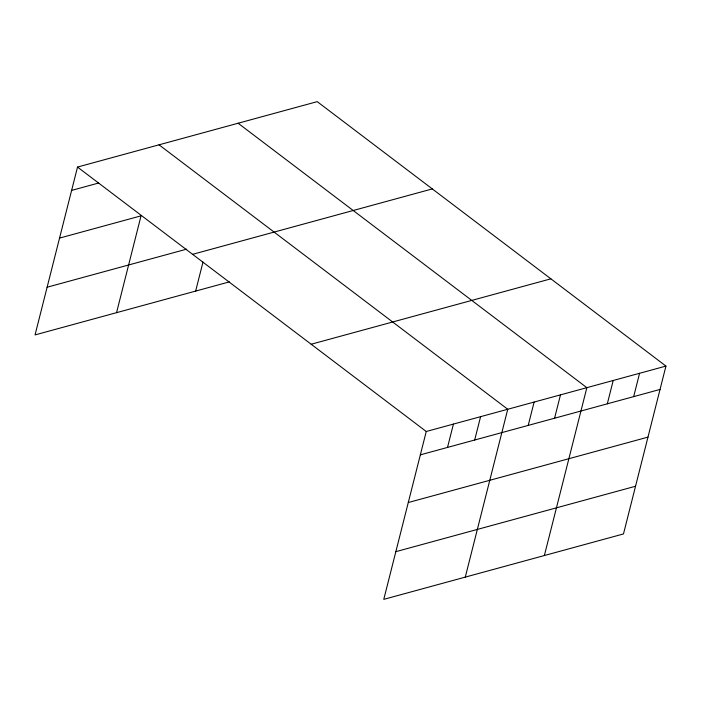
<?xml version="1.0" encoding="UTF-8"?>
<svg xmlns="http://www.w3.org/2000/svg" width="701" height="701" viewBox="0 0 701 701"><rect width="100%" height="100%" fill="white"/><g stroke="black" fill="none" stroke-linecap="round" stroke-linejoin="round"><path stroke-width="1.05" d="M665.95 366.088L426.252 431.501L383.78 599.355L623.478 533.943L665.95 366.088L317.22 101.645L77.522 167.066L35.05 334.912L229.393 281.872M116.55 312.672L141.041 215.847L59.55 238.095M195.649 291.081L202.992 262.051M447.518 447.431L453.424 424.087M474.682 440.018L480.588 416.674M465.28 577.116L507.752 409.261L159.022 144.818M528.212 425.411L534.118 402.067M554.579 418.217L560.485 394.873M544.379 555.525L586.851 387.679L238.121 123.236M607.311 403.829L613.217 380.485M633.678 396.626L639.584 373.282M71.616 190.4L98.78 182.987M47.116 287.226L186.615 249.153M192.609 254.332L432.298 188.911M311.174 344.235L550.872 278.823M420.346 454.844L660.044 389.432M408.28 502.538L647.978 437.117M395.846 551.669L635.544 486.249M77.522 167.066L426.252 431.501"/></g></svg>
